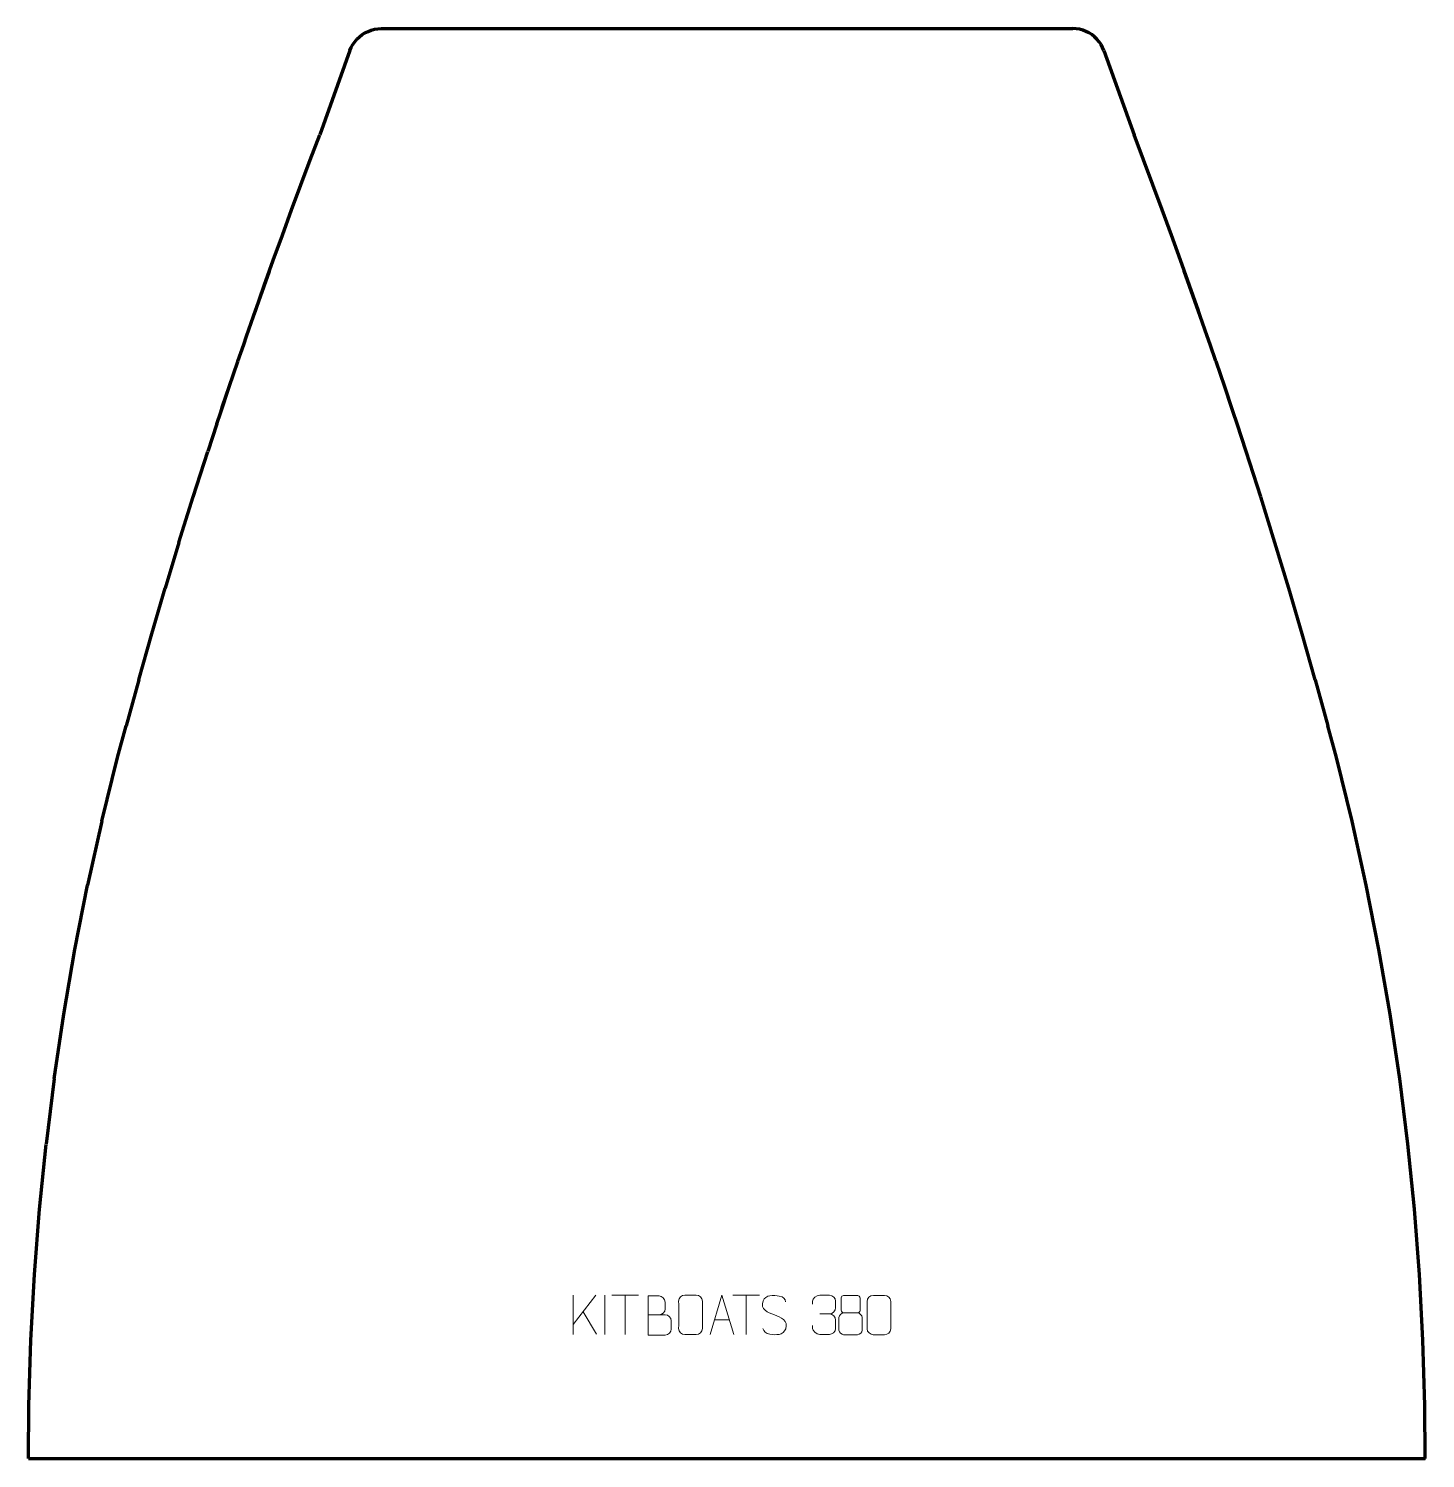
# Model space of a CAD drawing. Header units: millimetres. Extents: x -422 to 467, y 672 to 1582.
import ezdxf

# ---------------------------------------------------------------- set-up
doc = ezdxf.new("R2010")
doc.units = ezdxf.units.MM
doc.header["$MEASUREMENT"] = 0
doc.layers.add('layer 1', color=7, linetype='Continuous')

msp = doc.modelspace()

# ---------------------------------------------------------------- linework, layer by layer
at = {"layer": 'layer 1', "color": 242, "lineweight": 106}
for points in [[(-214.3662, 1573.3427), (-214.3662, 1573.3427), (-212.9707, 1574.9928), (-212.9707, 1574.9928)], [(-212.9707, 1574.9928), (-212.9707, 1574.9928), (-211.4121, 1576.491), (-211.4121, 1576.491)], [(-211.4121, 1576.491), (-211.4121, 1576.491), (-209.7107, 1577.8233), (-209.7107, 1577.8233)], [(-209.7107, 1577.8233), (-209.7107, 1577.8233), (-207.8815, 1578.9741), (-207.8815, 1578.9741)], [(-207.8815, 1578.9741), (-207.8815, 1578.9741), (-205.9453, 1579.934), (-205.9453, 1579.934)], [(-205.9453, 1579.934), (-205.9453, 1579.934), (-203.9214, 1580.6906), (-203.9214, 1580.6906)], [(-203.9214, 1580.6906), (-203.9214, 1580.6906), (-201.8291, 1581.2361), (-201.8291, 1581.2361)], [(-201.8291, 1581.2361), (-201.8291, 1581.2361), (-199.6939, 1581.5671), (-199.6939, 1581.5671)], [(-199.6939, 1581.5671), (-199.6939, 1581.5671), (-197.5347, 1581.6769), (-197.5347, 1581.6769)], [(-197.5347, 1581.6769), (-197.5347, 1581.6769), (242.6908, 1581.6769), (242.6908, 1581.6769)], [(244.8495, 1581.5671), (244.8495, 1581.5671), (242.6908, 1581.6769), (242.6908, 1581.6769)], [(246.9847, 1581.2361), (246.9847, 1581.2361), (244.8495, 1581.5671), (244.8495, 1581.5671)], [(249.0756, 1580.6906), (249.0756, 1580.6906), (246.9847, 1581.2361), (246.9847, 1581.2361)], [(251.0995, 1579.934), (251.0995, 1579.934), (249.0756, 1580.6906), (249.0756, 1580.6906)], [(253.0371, 1578.9741), (253.0371, 1578.9741), (251.0995, 1579.934), (251.0995, 1579.934)], [(254.8663, 1577.8233), (254.8663, 1577.8233), (253.0371, 1578.9741), (253.0371, 1578.9741)], [(256.5678, 1576.491), (256.5678, 1576.491), (254.8663, 1577.8233), (254.8663, 1577.8233)], [(258.1244, 1574.9928), (258.1244, 1574.9928), (256.5678, 1576.491), (256.5678, 1576.491)], [(259.5219, 1573.3427), (259.5219, 1573.3427), (258.1244, 1574.9928), (258.1244, 1574.9928)], [(-217.4528, 1567.6651), (-217.4528, 1567.6651), (-236.6557, 1514.1678), (-236.6557, 1514.1678)], [(-217.4528, 1567.6651), (-217.4528, 1567.6651), (-216.6197, 1569.6588), (-216.6197, 1569.6588)], [(-216.6197, 1569.6588), (-216.6197, 1569.6588), (-215.5868, 1571.5583), (-215.5868, 1571.5583)], [(-215.5868, 1571.5583), (-215.5868, 1571.5583), (-214.3662, 1573.3427), (-214.3662, 1573.3427)], [(260.7424, 1571.5583), (260.7424, 1571.5583), (259.5219, 1573.3427), (259.5219, 1573.3427)], [(261.7735, 1569.6588), (261.7735, 1569.6588), (260.7424, 1571.5583), (260.7424, 1571.5583)], [(262.607, 1567.6651), (262.607, 1567.6651), (261.7735, 1569.6588), (261.7735, 1569.6588)], [(262.607, 1567.6651), (262.607, 1567.6651), (281.8113, 1514.1678), (281.8113, 1514.1678)], [(-242.693, 1498.2198), (-242.693, 1498.2198), (-236.6557, 1514.1678), (-236.6557, 1514.1678)], [(287.8468, 1498.2198), (287.8468, 1498.2198), (281.8113, 1514.1678), (281.8113, 1514.1678)], [(-248.6686, 1482.2467), (-248.6686, 1482.2467), (-242.693, 1498.2198), (-242.693, 1498.2198)], [(293.8228, 1482.2467), (293.8228, 1482.2467), (287.8468, 1498.2198), (287.8468, 1498.2198)], [(-254.5843, 1466.2539), (-254.5843, 1466.2539), (-248.6686, 1482.2467), (-248.6686, 1482.2467)], [(299.7385, 1466.2539), (299.7385, 1466.2539), (293.8228, 1482.2467), (293.8228, 1482.2467)], [(-260.4406, 1450.2379), (-260.4406, 1450.2379), (-254.5843, 1466.2539), (-254.5843, 1466.2539)], [(305.5943, 1450.2379), (305.5943, 1450.2379), (299.7385, 1466.2539), (299.7385, 1466.2539)], [(-266.2346, 1434.1984), (-266.2346, 1434.1984), (-260.4406, 1450.2379), (-260.4406, 1450.2379)], [(311.3907, 1434.1984), (311.3907, 1434.1984), (305.5943, 1450.2379), (305.5943, 1450.2379)], [(-271.9693, 1418.1391), (-271.9693, 1418.1391), (-266.2346, 1434.1984), (-266.2346, 1434.1984)], [(317.1249, 1418.1391), (317.1249, 1418.1391), (311.3907, 1434.1984), (311.3907, 1434.1984)], [(-278.7982, 1398.7019), (-278.7982, 1398.7019), (-268.5768, 1427.2795), (-268.5768, 1427.2795)], [(323.9538, 1398.7019), (323.9538, 1398.7019), (313.7324, 1427.2795), (313.7324, 1427.2795)], [(-277.6455, 1402.0581), (-277.6455, 1402.0581), (-271.9693, 1418.1391), (-271.9693, 1418.1391)], [(322.8016, 1402.0581), (322.8016, 1402.0581), (317.1249, 1418.1391), (317.1249, 1418.1391)], [(-278.7982, 1398.7019), (-278.7982, 1398.7019), (-277.6455, 1402.0581), (-277.6455, 1402.0581)], [(323.9538, 1398.7019), (323.9538, 1398.7019), (322.8016, 1402.0581), (322.8016, 1402.0581)], [(-283.2604, 1385.9554), (-283.2604, 1385.9554), (-278.7982, 1398.7019), (-278.7982, 1398.7019)], [(328.4146, 1385.9554), (328.4146, 1385.9554), (323.9538, 1398.7019), (323.9538, 1398.7019)], [(-285.0948, 1380.6281), (-285.0948, 1380.6281), (-283.2604, 1385.9554), (-283.2604, 1385.9554)], [(330.2509, 1380.6281), (330.2509, 1380.6281), (328.4146, 1385.9554), (328.4146, 1385.9554)], [(-288.7839, 1370.0403), (-288.7839, 1370.0403), (-285.0948, 1380.6281), (-285.0948, 1380.6281)], [(333.9381, 1370.0403), (333.9381, 1370.0403), (330.2509, 1380.6281), (330.2509, 1380.6281)], [(-294.3073, 1353.6882), (-294.3073, 1353.6882), (-288.8141, 1369.8324), (-288.8141, 1369.8324)], [(-288.8141, 1369.8324), (-288.8141, 1369.8324), (-288.7839, 1370.0403), (-288.7839, 1370.0403)], [(333.9697, 1369.8324), (333.9697, 1369.8324), (333.9381, 1370.0403), (333.9381, 1370.0403)], [(339.463, 1353.6882), (339.463, 1353.6882), (333.9697, 1369.8324), (333.9697, 1369.8324)], [(-299.7389, 1337.5224), (-299.7389, 1337.5224), (-294.3073, 1353.6882), (-294.3073, 1353.6882)], [(-298.5301, 1341.2963), (-298.5301, 1341.2963), (-294.3073, 1353.6882), (-294.3073, 1353.6882)], [(343.6838, 1341.2963), (343.6838, 1341.2963), (339.463, 1353.6882), (339.463, 1353.6882)], [(344.895, 1337.5224), (344.895, 1337.5224), (339.463, 1353.6882), (339.463, 1353.6882)], [(-299.7389, 1337.5224), (-299.7389, 1337.5224), (-298.5301, 1341.2963), (-298.5301, 1341.2963)], [(344.895, 1337.5224), (344.895, 1337.5224), (343.6838, 1341.2963), (343.6838, 1341.2963)], [(-302.1871, 1330.2046), (-302.1871, 1330.2046), (-308.0368, 1312.4721), (-308.0368, 1312.4721)], [(-302.1871, 1330.2046), (-302.1871, 1330.2046), (-299.7389, 1337.5224), (-299.7389, 1337.5224)], [(347.3427, 1330.2046), (347.3427, 1330.2046), (344.895, 1337.5224), (344.895, 1337.5224)], [(353.1924, 1312.4721), (353.1924, 1312.4721), (347.3427, 1330.2046), (347.3427, 1330.2046)], [(-317.3035, 1283.5697), (-317.3035, 1283.5697), (-308.0368, 1312.4721), (-308.0368, 1312.4721)], [(362.4591, 1283.5697), (362.4591, 1283.5697), (353.1924, 1312.4721), (353.1924, 1312.4721)], [(-326.3312, 1254.5928), (-326.3312, 1254.5928), (-317.3035, 1283.5697), (-317.3035, 1283.5697)], [(371.4854, 1254.5928), (371.4854, 1254.5928), (362.4591, 1283.5697), (362.4591, 1283.5697)], [(-326.3312, 1254.5928), (-326.3312, 1254.5928), (-335.1175, 1225.5404), (-335.1175, 1225.5404)], [(380.2718, 1225.5404), (380.2718, 1225.5404), (371.4854, 1254.5928), (371.4854, 1254.5928)], [(-343.6615, 1196.4173), (-343.6615, 1196.4173), (-335.1175, 1225.5404), (-335.1175, 1225.5404)], [(388.8172, 1196.4173), (388.8172, 1196.4173), (380.2718, 1225.5404), (380.2718, 1225.5404)], [(-351.9637, 1167.2235), (-351.9637, 1167.2235), (-343.6615, 1196.4173), (-343.6615, 1196.4173)], [(397.1193, 1167.2235), (397.1193, 1167.2235), (388.8172, 1196.4173), (388.8172, 1196.4173)], [(-351.9637, 1167.2235), (-351.9637, 1167.2235), (-360.0235, 1137.9623), (-360.0235, 1137.9623)], [(397.1193, 1167.2235), (397.1193, 1167.2235), (405.1792, 1137.9623), (405.1792, 1137.9623)], [(-365.48, 1117.8212), (-365.48, 1117.8212), (-360.0235, 1137.9623), (-360.0235, 1137.9623)], [(410.6361, 1117.8212), (410.6361, 1117.8212), (405.1792, 1137.9623), (405.1792, 1137.9623)], [(-375.4492, 1077.2953), (-375.4492, 1077.2953), (-365.48, 1117.8212), (-365.48, 1117.8212)], [(420.6049, 1077.2953), (420.6049, 1077.2953), (410.6361, 1117.8212), (410.6361, 1117.8212)], [(-375.4492, 1077.2953), (-375.4492, 1077.2953), (-384.4651, 1036.5464), (-384.4651, 1036.5464)], [(429.6208, 1036.5464), (429.6208, 1036.5464), (420.6049, 1077.2953), (420.6049, 1077.2953)], [(-392.525, 995.5976), (-392.525, 995.5976), (-384.4651, 1036.5464), (-384.4651, 1036.5464)], [(437.6787, 995.5976), (437.6787, 995.5976), (429.6208, 1036.5464), (429.6208, 1036.5464)], [(-399.6216, 954.4729), (-399.6216, 954.4729), (-392.525, 995.5976), (-392.525, 995.5976)], [(444.7773, 954.4729), (444.7773, 954.4729), (437.6787, 995.5976), (437.6787, 995.5976)], [(-405.7537, 913.1918), (-405.7537, 913.1918), (-399.6216, 954.4729), (-399.6216, 954.4729)], [(450.9075, 913.1918), (450.9075, 913.1918), (444.7773, 954.4729), (444.7773, 954.4729)], [(-405.7537, 913.1918), (-405.7537, 913.1918), (-410.9161, 871.7776), (-410.9161, 871.7776)], [(456.0716, 871.7776), (456.0716, 871.7776), (450.9075, 913.1918), (450.9075, 913.1918)], [(-415.1072, 830.2551), (-415.1072, 830.2551), (-410.9161, 871.7776), (-410.9161, 871.7776)], [(460.261, 830.2551), (460.261, 830.2551), (456.0716, 871.7776), (456.0716, 871.7776)], [(-418.3239, 788.6448), (-418.3239, 788.6448), (-415.1072, 830.2551), (-415.1072, 830.2551)], [(463.4795, 788.6448), (463.4795, 788.6448), (460.261, 830.2551), (460.261, 830.2551)], [(-420.5656, 746.9728), (-420.5656, 746.9728), (-418.3239, 788.6448), (-418.3239, 788.6448)], [(465.7197, 746.9728), (465.7197, 746.9728), (463.4795, 788.6448), (463.4795, 788.6448)], [(-421.8296, 705.2574), (-421.8296, 705.2574), (-420.5656, 746.9728), (-420.5656, 746.9728)], [(466.9838, 705.2574), (466.9838, 705.2574), (465.7197, 746.9728), (465.7197, 746.9728)], [(-422.0591, 671.6783), (-422.0591, 671.6783), (-421.8296, 705.2574), (-421.8296, 705.2574)], [(467.2148, 671.6783), (467.2148, 671.6783), (466.9838, 705.2574), (466.9838, 705.2574)], [(-422.0591, 671.6783), (-422.0591, 671.6783), (467.2148, 671.6783), (467.2148, 671.6783)], [(467.2713, 671.6783), (467.2713, 671.6783), (467.2148, 671.6783), (467.2148, 671.6783)]]:
    msp.add_open_spline(points, degree=3, dxfattribs=at)
at = {"layer": 'layer 1', "color": 250, "lineweight": 9}
for points in [[(-75.2524, 775.5484), (-75.2524, 775.5484), (-75.2524, 750.5948), (-75.2524, 750.5948)], [(-60.8762, 775.5484), (-60.8762, 775.5484), (-75.2524, 756.9087), (-75.2524, 756.9087)], [(-55.2524, 775.5587), (-55.2524, 775.5587), (-55.2524, 750.5846), (-55.2524, 750.5846)], [(-50.746, 775.5249), (-50.746, 775.5249), (-33.7588, 775.5249), (-33.7588, 775.5249)], [(-42.2522, 750.5949), (-42.2522, 750.5949), (-42.2522, 775.5484), (-42.2522, 775.5484)], [(26.254, 775.5249), (26.254, 775.5249), (43.2412, 775.5249), (43.2412, 775.5249)], [(34.7478, 750.5949), (34.7478, 750.5949), (34.7478, 775.5484), (34.7478, 775.5484)], [(-60.5509, 750.6906), (-60.5509, 750.6906), (-69.0214, 765.0042), (-69.0214, 765.0042)], [(14.6373, 759.844), (14.6373, 759.844), (24.133, 759.844), (24.133, 759.844)], [(81.6916, 763.5931), (81.6916, 763.5931), (87.888, 763.5931), (87.888, 763.5931)]]:
    msp.add_open_spline(points, degree=3, dxfattribs=at)
for points, knots in [([(-27.6849, 763.0713), (-24.0463, 763.0717), (-20.4592, 763.0717), (-16.8198, 763.0713), (-16.8198, 763.0713), (-14.8444, 763.054), (-12.9208, 761.3179), (-12.9208, 759.2683), (-12.9208, 759.2683), (-12.9212, 758.1397), (-12.9212, 755.0903), (-12.9208, 753.9614), (-12.9208, 753.9614), (-12.9032, 752.1035), (-14.4453, 750.0896), (-16.7668, 750.1065), (-16.7668, 750.1065), (-20.4066, 750.1069), (-24.046, 750.1069), (-27.6849, 750.1065), (-27.6849, 750.1065), (-27.6849, 758.4248), (-27.6849, 766.7426), (-27.6849, 775.0601), (-27.6849, 775.0601), (-25.3112, 775.0601), (-22.9371, 775.0601), (-20.5629, 775.0601), (-20.5629, 775.0601), (-18.8821, 775.0777), (-16.7853, 773.1672), (-16.7676, 771.2048), (-16.7676, 771.2048), (-16.768, 769.1387), (-16.768, 768.9927), (-16.7676, 766.9262), (-16.7676, 766.9262), (-16.7503, 764.8601), (-18.6048, 763.054), (-20.6148, 763.0713)], [0, 0, 0, 0, 0.09090909, 0.09090909, 0.09090909, 0.09090909, 0.18181818, 0.18181818, 0.18181818, 0.18181818, 0.27272727, 0.27272727, 0.27272727, 0.27272727, 0.36363636, 0.36363636, 0.36363636, 0.36363636, 0.45454545, 0.45454545, 0.45454545, 0.45454545, 0.54545455, 0.54545455, 0.54545455, 0.54545455, 0.63636364, 0.63636364, 0.63636364, 0.63636364, 0.72727273, 0.72727273, 0.72727273, 0.72727273, 0.81818182, 0.81818182, 0.81818182, 0.81818182, 1, 1, 1, 1]), ([(-4.1955, 775.5706), (-1.8294, 775.5706), (0.5371, 775.5706), (2.9036, 775.5706), (2.9036, 775.5706), (4.8841, 775.6062), (6.9101, 774.1119), (6.9372, 771.6698), (6.9372, 771.6698), (6.9368, 765.9124), (6.9368, 760.1546), (6.9372, 754.3964), (6.9372, 754.3964), (6.7951, 752.0688), (5.0887, 750.5865), (2.9036, 750.5757), (2.9036, 750.5757), (0.5312, 750.5761), (-1.8412, 750.5761), (-4.2132, 750.5757), (-4.2132, 750.5757), (-6.1717, 750.4701), (-8.1781, 752.358), (-8.1667, 754.379), (-8.1667, 754.379), (-8.1663, 760.1596), (-8.1663, 765.9399), (-8.1667, 771.7197), (-8.1667, 771.7197), (-8.1624, 773.8617), (-6.3853, 775.5842), (-4.1955, 775.5706)], [0, 0, 0, 0, 0.11111111, 0.11111111, 0.11111111, 0.11111111, 0.22222222, 0.22222222, 0.22222222, 0.22222222, 0.33333333, 0.33333333, 0.33333333, 0.33333333, 0.44444444, 0.44444444, 0.44444444, 0.44444444, 0.55555556, 0.55555556, 0.55555556, 0.55555556, 0.66666667, 0.66666667, 0.66666667, 0.66666667, 0.77777778, 0.77777778, 0.77777778, 0.77777778, 1, 1, 1, 1]), ([(11.9147, 750.5946), (11.9147, 750.5946), (19.2857, 775.5481), (19.2857, 775.5481), (19.2857, 775.5481), (19.2857, 775.5481), (26.8556, 750.5946), (26.8556, 750.5946)], [0, 0, 0, 0, 0.33333333, 0.33333333, 0.33333333, 0.33333333, 1, 1, 1, 1]), ([(52.7476, 763.0716), (48.4993, 764.542), (43.5912, 766.3378), (45.5963, 771.8581), (45.5963, 771.8581), (47.0998, 775.998), (52.3134, 775.6095), (55.917, 775.0084), (55.917, 775.0084), (58.7776, 774.5312), (59.6423, 773.318), (59.9529, 771.2339)], [0, 0, 0, 0, 0.25, 0.25, 0.25, 0.25, 0.5, 0.5, 0.5, 0.5, 1, 1, 1, 1]), ([(76.9819, 769.8383), (76.9819, 769.8383), (76.9819, 771.6955), (76.9819, 771.6955), (76.9819, 771.6955), (76.9676, 773.4374), (79.6321, 775.5555), (81.6912, 775.5328), (81.6912, 775.5328), (83.7553, 775.5328), (85.8193, 775.5328), (87.883, 775.5328), (87.883, 775.5328), (90.0775, 775.5416), (91.6758, 773.6948), (91.7202, 771.7827), (91.7202, 771.7827), (91.7198, 770.3476), (91.7198, 768.9125), (91.7202, 767.477), (91.7202, 767.477), (91.6716, 765.8235), (90.069, 763.5935), (87.8707, 763.6035), (87.8707, 763.6035), (90.0744, 763.5923), (91.6824, 761.7891), (91.7364, 759.7296), (91.7364, 759.7296), (91.736, 757.9449), (91.736, 756.1602), (91.7364, 754.3751), (91.7364, 754.3751), (91.7465, 752.3137), (89.6916, 750.5506), (87.8707, 750.5587), (87.8707, 750.5587), (85.8054, 750.559), (83.7402, 750.559), (81.6746, 750.5587), (81.6746, 750.5587), (79.506, 750.5702), (76.975, 752.9704), (76.9564, 754.4322), (76.9564, 754.4322), (76.9564, 754.4322), (76.9564, 756.3408), (76.9564, 756.3408)], [0, 0, 0, 0, 0.07692308, 0.07692308, 0.07692308, 0.07692308, 0.15384615, 0.15384615, 0.15384615, 0.15384615, 0.23076923, 0.23076923, 0.23076923, 0.23076923, 0.30769231, 0.30769231, 0.30769231, 0.30769231, 0.38461538, 0.38461538, 0.38461538, 0.38461538, 0.46153846, 0.46153846, 0.46153846, 0.46153846, 0.53846154, 0.53846154, 0.53846154, 0.53846154, 0.61538462, 0.61538462, 0.61538462, 0.61538462, 0.69230769, 0.69230769, 0.69230769, 0.69230769, 0.76923077, 0.76923077, 0.76923077, 0.76923077, 0.84615385, 0.84615385, 0.84615385, 0.84615385, 1, 1, 1, 1]), ([(95.3377, 773.864), (95.3377, 771.651), (95.3377, 767.9687), (95.3377, 765.7554), (95.3377, 765.7554), (95.3527, 765.248), (96.1601, 764.3166), (96.8602, 764.3178), (96.8602, 764.3178), (99.8301, 764.318), (102.8003, 764.2331), (105.7707, 764.2328), (105.7707, 764.2328), (106.5678, 764.237), (107.2885, 765.0273), (107.2859, 765.748), (107.2859, 765.748), (107.2856, 767.964), (107.2856, 771.6487), (107.2859, 773.864), (107.2859, 773.864), (107.2674, 774.5748), (106.656, 775.3352), (105.8221, 775.3278), (105.8221, 775.3278), (102.805, 775.3275), (99.7881, 775.3275), (96.7715, 775.3278), (96.7715, 775.3278), (96.1451, 775.3354), (95.321, 774.6244), (95.3377, 773.864)], [0, 0, 0, 0, 0.11111111, 0.11111111, 0.11111111, 0.11111111, 0.22222222, 0.22222222, 0.22222222, 0.22222222, 0.33333333, 0.33333333, 0.33333333, 0.33333333, 0.44444444, 0.44444444, 0.44444444, 0.44444444, 0.55555556, 0.55555556, 0.55555556, 0.55555556, 0.66666667, 0.66666667, 0.66666667, 0.66666667, 0.77777778, 0.77777778, 0.77777778, 0.77777778, 1, 1, 1, 1]), ([(115.7813, 775.3869), (118.1474, 775.3869), (120.5139, 775.3869), (122.8804, 775.3869), (122.8804, 775.3869), (124.8609, 775.4225), (126.8869, 773.9282), (126.914, 771.4861), (126.914, 771.4861), (126.9136, 765.7287), (126.9136, 759.9709), (126.914, 754.2127), (126.914, 754.2127), (126.7719, 751.8851), (125.0655, 750.4028), (122.8804, 750.392), (122.8804, 750.392), (120.508, 750.3924), (118.1356, 750.3924), (115.7636, 750.392), (115.7636, 750.392), (113.8051, 750.2864), (111.7987, 752.1743), (111.8101, 754.1953), (111.8101, 754.1953), (111.8105, 759.9759), (111.8105, 765.7562), (111.8101, 771.536), (111.8101, 771.536), (111.8144, 773.678), (113.5915, 775.4005), (115.7813, 775.3869)], [0, 0, 0, 0, 0.11111111, 0.11111111, 0.11111111, 0.11111111, 0.22222222, 0.22222222, 0.22222222, 0.22222222, 0.33333333, 0.33333333, 0.33333333, 0.33333333, 0.44444444, 0.44444444, 0.44444444, 0.44444444, 0.55555556, 0.55555556, 0.55555556, 0.55555556, 0.66666667, 0.66666667, 0.66666667, 0.66666667, 0.77777778, 0.77777778, 0.77777778, 0.77777778, 1, 1, 1, 1]), ([(52.7476, 763.0715), (56.7662, 761.4248), (61.7957, 759.5365), (59.9617, 754.1762), (59.9617, 754.1762), (58.5019, 749.9098), (53.5911, 750.1665), (49.865, 750.7212), (49.865, 750.7212), (47.115, 751.131), (45.8941, 752.3445), (45.5161, 754.4567)], [0, 0, 0, 0, 0.25, 0.25, 0.25, 0.25, 0.5, 0.5, 0.5, 0.5, 1, 1, 1, 1]), ([(93.8789, 761.3458), (93.8789, 758.175), (93.8789, 756.4729), (93.8789, 753.3015), (93.8789, 753.3015), (93.8704, 752.0796), (95.5683, 750.3869), (96.8209, 750.3784), (96.8209, 750.3784), (99.804, 750.3787), (102.7873, 750.3787), (105.7707, 750.3784), (105.7707, 750.3784), (107.094, 750.3901), (108.7144, 752.0117), (108.7033, 753.3109), (108.7033, 753.3109), (108.703, 756.4791), (108.703, 758.1779), (108.7033, 761.3458), (108.7033, 761.3458), (108.6336, 762.7262), (107.0558, 764.3048), (105.7504, 764.2987), (105.7504, 764.2987), (102.7738, 764.2984), (99.7972, 764.2984), (96.8209, 764.2987), (96.8209, 764.2987), (95.7414, 764.3051), (93.8951, 762.7262), (93.8789, 761.3458)], [0, 0, 0, 0, 0.11111111, 0.11111111, 0.11111111, 0.11111111, 0.22222222, 0.22222222, 0.22222222, 0.22222222, 0.33333333, 0.33333333, 0.33333333, 0.33333333, 0.44444444, 0.44444444, 0.44444444, 0.44444444, 0.55555556, 0.55555556, 0.55555556, 0.55555556, 0.66666667, 0.66666667, 0.66666667, 0.66666667, 0.77777778, 0.77777778, 0.77777778, 0.77777778, 1, 1, 1, 1])]:
    msp.add_open_spline(points, degree=3, knots=knots, dxfattribs=at)

doc.saveas('drawing.dxf')
